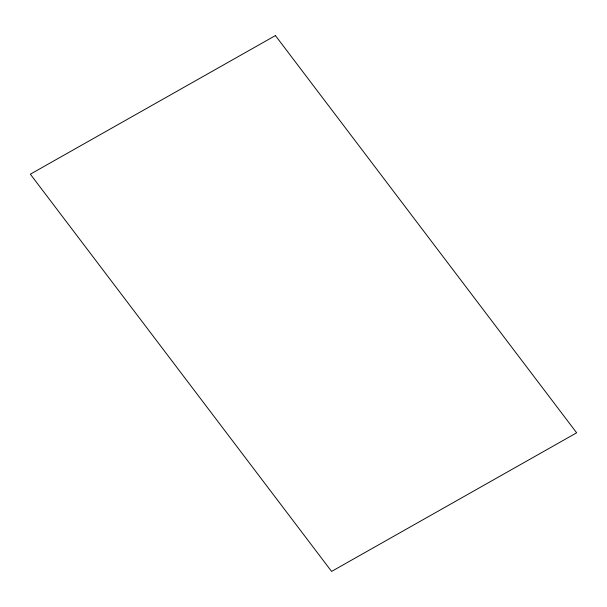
<?xml version="1.0" encoding="UTF-8"?>
<svg xmlns="http://www.w3.org/2000/svg" width="607" height="607" viewBox="0 0 607 607"><rect width="100%" height="100%" fill="white"/><g stroke="black" fill="none" stroke-linecap="round" stroke-linejoin="round"><path stroke-width="0.91" d="M275.411 35.578L30.35 174.186L331.589 571.422L576.65 432.814L275.411 35.578"/></g></svg>
